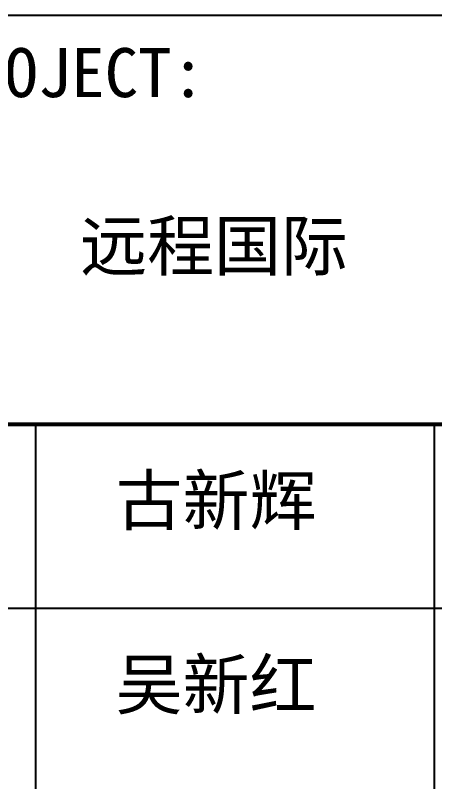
# Model space of a CAD drawing. Extents: x -737978 to 768813, y -372247 to 1140308.
# Drawn here: x 323359 to 324829, y -227191 to -224504 of the extents above; entities that cross this region are included whole.
import ezdxf

# ---------------------------------------------------------------- set-up
doc = ezdxf.new("R2010")
doc.units = 0
doc.header["$LTSCALE"] = 10
doc.header["$MEASUREMENT"] = 0
doc.layers.get('0').update_dxf_attribs({"linetype": 'CONTINUOUS'})
doc.layers.add('PUB_TITLE', color=4, linetype='CONTINUOUS')
doc.styles.add('-宋体', font='', dxfattribs={"width": 0.8})
doc.styles.get('-宋体').set_extended_font_data('SimSun')

# ---------------------------------------------------------------- blocks, each defined once
blk = doc.blocks.new('TQ1')
at = {"layer": 'PUB_TITLE'}
for p, q in [((-49854.8, -399054.8), (-43854.8, -399054.8)), ((-49854.8, -401954.8), (-43854.8, -401954.8))]:
    blk.add_line(p, q, dxfattribs=at)
at = {"layer": 'PUB_TITLE', "const_width": 20}
blk.add_lwpolyline([(-49854.8, -401054.8), (-43854.8, -401054.8)], dxfattribs=at)
at = {"layer": 'PUB_TITLE'}
for points in [[(-47754.8, -401054.8), (-47754.8, -406454.8)], [(-45804.8, -401054.8), (-45804.8, -406454.8)]]:
    blk.add_lwpolyline(points, dxfattribs=at)
at = {"layer": 'PUB_TITLE', "style": '-宋体'}
for s, p in [('项目名称/PROJECT:', (-49704.8, -399454.9)), ('远程国际', (-47535.7, -400301.7)), ('古新辉', (-47362.3, -401547.1)), ('吴新红', (-47362.3, -402447.1))]:
    blk.add_text(s, height=240, dxfattribs=at).set_placement(p)

msp = doc.modelspace()

# ---------------------------------------------------------------- block references
at = {"xscale": 0.716753740501642, "yscale": 0.716753740501642, "zscale": 0.716753740501642}
msp.add_blockref('TQ1', (357657.9, 61519.6), dxfattribs=at)

doc.saveas('drawing.dxf')
